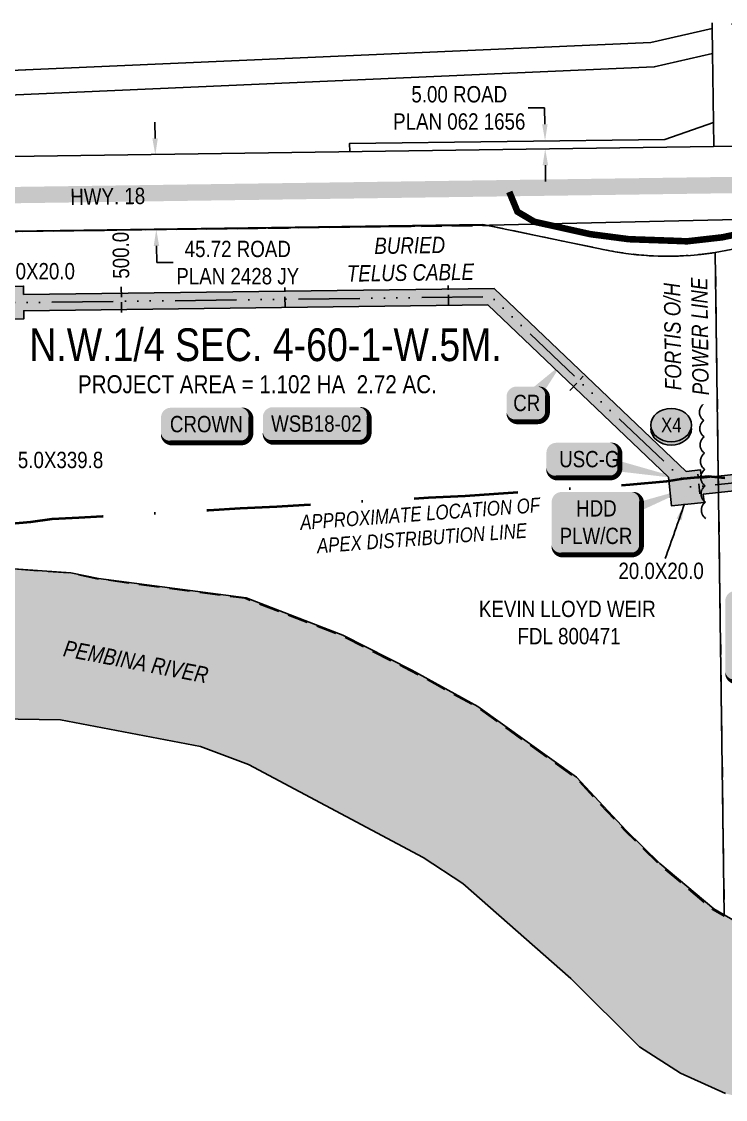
# Model space of a CAD drawing. Extents: x 57693 to 70573, y 5994359 to 6008381.
# Drawn here: x 59002 to 59433, y 5999503 to 6000163 of the extents above; entities that cross this region are included whole.
import ezdxf
from ezdxf.enums import TextEntityAlignment as Align

# ---------------------------------------------------------------- set-up
doc = ezdxf.new("R2010")
doc.units = 0
doc.header["$LTSCALE"] = 5
doc.header["$PDSIZE"] = -3
for name, pattern in [('0', [1, 1, 0]), ('COOP2', [10, 5, -1, 0, -1, 0, -1, 0, -1, 0, -1]), ('DASHDOT', [25.4, 12.7, -6.35, 0, -6.35]), ('foc-ACCESSROAD', [3.75, 2.5, -1.25]), ('foc-TIELINE', [1.875, 1.25, -0.625])]:
    doc.linetypes.add(name, pattern=pattern)
doc.layers.get('Defpoints').update_dxf_attribs({"color": 9})
for name, color, linetype in [('AS-OWNER', 7, 'Continuous'), ('AS-POWER-T', 104, 'Continuous'), ('AS-ROADS', 254, 'Continuous'), ('AS-TELEPHONE', 224, 'foc-TEL'), ('AS-TELEPHONE-T', 224, 'Continuous'), ('C-RW', 13, 'Continuous'), ('C-SYMBOL', 7, 'Continuous'), ('F-WS', 190, 'foc-ACCESSROAD'), ('L-AREAREQUIRED', 7, 'Continuous'), ('L-ROAD-T', 7, 'Continuous'), ('L-TITLEDB', 4, 'Continuous'), ('L-TITLEDB-T', 4, 'Continuous'), ('P-APEX RECON PAY ITEMS', 240, 'Continuous'), ('P-APEX RECON-10m BUFFER', 51, 'COOP2'), ('P-APEX RECON-LINE LIST', 240, 'Continuous'), ('P-APEX RECON-URBAN', 30, 'COOP2'), ('P-APEX RECON-WORK AREA', 104, 'Continuous'), ('P-BUFFER-PURPLE', 187, 'foc-TIELINE'), ('P-BUFFER-PURPLE-T', 187, 'Continuous'), ('P-CROSSINGS', 250, 'Continuous'), ('T-BUSH', 110, '0'), ('T-WATER', 160, 'Continuous'), ('T-WATER-H', 133, 'Continuous'), ('T-WATER-T', 170, 'Continuous')]:
    doc.layers.add(name, color=color, linetype=linetype)
for name, color, linetype, lineweight in [('AS-RECON EXISTING', 151, 'DASHDOT', 40), ('F-WS-T', 190, 'Continuous', 9), ('P-APEX RECON-TWS-T', 104, 'Continuous', 9)]:
    doc.layers.add(name, color=color, linetype=linetype, lineweight=lineweight)
doc.layers.add('P-APEX RECON-TO BE DRILLED-H', color=7, linetype='Continuous', true_color=0xffafe1)
doc.styles.add('1.8', font='ARIALN.TTF', dxfattribs={"height": 2})
doc.styles.add('100L', font='ARIALN.TTF', dxfattribs={"height": 11})
doc.styles.add('175L', font='ARIALN.TTF', dxfattribs={"height": 10})
doc.styles.add('80', font='ARIALN.TTF', dxfattribs={"height": 10})
doc.styles.add('80CG', font='ARIALN.TTF', dxfattribs={"height": 10})
doc.styles.add('Crossing', font='ARIALN.TTF', dxfattribs={"height": 10})
doc.styles.add('foc-LtypeFont', font='ARIALN.TTF', dxfattribs={"height": 7.349999999999999})
doc.linetypes.add('foc-POWER-NOLINE', pattern='A,0,-4,["P",foc-LtypeFont,S=0.2,R=0,X=-0.625,Y=-0.75],-8.24', length=12.24)
doc.linetypes.add('foc-TEL', pattern='A,2,-1,["T",foc-LtypeFont,S=0.2,R=0,X=-0.425,Y=-0.75],-1.239999999999999,8', length=12.24)
doc.linetypes.add('foc-TEL-NOLINE', pattern='A,0,-2,["T",foc-LtypeFont,S=0.2,R=0,X=-0.425,Y=-0.75],-10.24', length=12.24)
doc.dimstyles.new('Compass 5 000', dxfattribs={"dimscale": 5, "dimtxt": 9, "dimasz": 2, "dimexe": 0.2, "dimexo": 0.0625, "dimgap": 0.5, "dimtad": 0, "dimtih": 1, "dimtoh": 1, "dimzin": 0, "dimdsep": 46, "dimtxsty": '80CG', "dimcen": 0.1, "dimse1": 1, "dimse2": 1, "dimclrd": 256, "dimclrt": 256, "dimaunit": 1, "dimadec": 4, "dimazin": 0, "dimtfac": 0.06, "dimtofl": 0, "dimtmove": 0, "dimatfit": 1, "dimfxl": 0.2, "dimtolj": 1, "dimtzin": 0, "dimlwd": -1, "dimarcsym": 0})

# ---------------------------------------------------------------- blocks, each defined once
blk = doc.blocks.new('*D398')
at = {"layer": 'Defpoints', "color": 0, "transparency": 16777216}
for p in [(58964.33312972126, 6000079.57811175), (58964.90724771285, 6000033.865083477), (59084.80870192924, 6000035.370947006)]:
    blk.add_point(p, dxfattribs=at)
at = {"layer": 'L-TITLEDB-T', "transparency": 16777216}
for p, q in [((59084.10900207619, 6000091.083186707), (59083.98342021475, 6000101.082398136)), ((59084.93428379069, 6000025.371735577), (59085.06318759345, 6000015.108021035)), ((59085.06318759345, 6000015.108021035), (59095.06318759346, 6000015.108021035))]:
    blk.add_line(p, q, dxfattribs=at)
for points in [[(59085.77553731432, 6000091.104117018), (59082.4424668381, 6000091.062256398), (59084.23458393765, 6000081.083975279)], [(59086.60081902881, 6000025.392665888), (59083.26774855259, 6000025.350805268), (59084.80870192924, 6000035.370947006)]]:
    blk.add_solid(points, dxfattribs=at)
at = {"layer": 'L-TITLEDB-T', "transparency": 16777216, "insert": (59134.6505000078, 6000015.108021036), "char_height": 10, "attachment_point": 5, "style": '80CG'}
blk.add_mtext('\\A1;45.72 ROAD\\PPLAN 2428 JY', dxfattribs=at)
blk = doc.blocks.new('*D399')
at = {"layer": 'Defpoints', "color": 0, "transparency": 16777216}
for p in [(59311.76478336021, 6000089.576684407), (59322.6216976853, 6000089.712341068), (59311.82723281952, 6000084.578710682)]:
    blk.add_point(p, dxfattribs=at)
at = {"layer": 'L-TITLEDB-T', "transparency": 16777216}
for p, q in [((59322.37181808054, 6000109.710780012), (59312.37181808054, 6000109.710780011)), ((59322.49675788292, 6000099.71156054), (59322.37181808054, 6000109.710780012)), ((59322.80908694699, 6000074.715147872), (59322.93402674935, 6000064.715928399))]:
    blk.add_line(p, q, dxfattribs=at)
for points in [[(59324.16329446154, 6000099.73238384), (59320.83022130428, 6000099.690737239), (59322.6216976853, 6000089.712341068)], [(59324.47562352561, 6000074.735971171), (59321.14255036834, 6000074.694324571), (59322.68414714461, 6000084.714367343)]]:
    blk.add_solid(points, dxfattribs=at)
at = {"layer": 'L-TITLEDB-T', "transparency": 16777216, "insert": (59270.1412587353, 6000109.710780012), "char_height": 10, "attachment_point": 5, "style": '80CG'}
blk.add_mtext('\\A1;5.00 ROAD\\PPLAN 062 1656', dxfattribs=at)
blk = doc.blocks.new('*U428')
at = {"true_color": 0xffffa8}
h = blk.add_hatch(color=51, dxfattribs=at)
edge = h.paths.add_edge_path()
edge.add_line((-26.49999999999998, -11.5), (26.49999999999998, -11.5))
edge.add_arc((26.49999999999999, -5.499999999999993), 6.000000000000007, 269.9999999999999, 359.9999999999999)
edge.add_line((32.49999999999999, -5.5), (32.49999999999999, 4))
edge.add_arc((26.49999999999999, 3.999999999999993), 6.000000000000007, 6.361109362927026e-14, 90.00000000000007)
edge.add_line((26.49999999999998, 10), (-26.49999999999998, 10))
edge.add_arc((-26.49999999999999, 3.999999999999993), 6.000000000000007, 89.99999999999993, 179.9999999999999)
edge.add_line((-32.49999999999999, 4), (-32.49999999999999, -5.5))
edge.add_arc((-26.49999999999999, -5.499999999999993), 6.000000000000007, 180, 270.0000000000001)
at = {"color": 240, "flags": 128}
blk.add_lwpolyline([(-26.49999999999998, -11.5, 3, 3, 0), (26.49999999999998, -11.5, 3, 3, 0.4142135623730951), (32.49999999999999, -5.5, 3, 3, 0), (32.49999999999999, 4, 3, 0, 0.4142135623730951), (26.49999999999998, 10, 0, 0, 0), (-26.49999999999998, 10, 0, 0, 0.4142135623730951), (-32.49999999999999, 4, 0, 0, 0), (-32.49999999999999, -5.5, 0, 3, 0.4142135623730951)], format="xyseb", close=True, dxfattribs=at)
for points in [[(-24.66848574560956, -8.425237775653855, 0, 10, 0), (0, 0, 5, 5, 0)], [(21.04760107717425, -6.930773778043736, 0, 10, 0), (0, 0, 5, 5, 0)]]:
    blk.add_lwpolyline(points, format="xyseb", dxfattribs=at)
at = {"color": 4, "style": '80'}
blk.add_attdef('OTHER_001', (-14.69645293315144, -5.003410641200546), '', height=10, dxfattribs=at)
blk = doc.blocks.new('*U429')
h = blk.add_hatch(color=59)
edge = h.paths.add_edge_path()
edge.add_line((-21.49999999999997, -11.5), (21.49999999999997, -11.5))
edge.add_arc((21.49999999999998, -5.499999999999993), 6.000000000000007, 269.9999999999999, 359.9999999999999)
edge.add_line((27.49999999999999, -5.5), (27.49999999999999, 4))
edge.add_arc((21.49999999999998, 3.999999999999993), 6.000000000000007, 6.361109362927026e-14, 90.00000000000007)
edge.add_line((21.49999999999997, 10), (-21.49999999999997, 10))
edge.add_arc((-21.49999999999998, 3.999999999999993), 6.000000000000007, 89.99999999999993, 179.9999999999999)
edge.add_line((-27.49999999999999, 4), (-27.49999999999999, -5.5))
edge.add_arc((-21.49999999999998, -5.499999999999993), 6.000000000000007, 180, 270.0000000000001)
at = {"color": 1, "flags": 128}
blk.add_lwpolyline([(-21.49999999999997, -11.5, 3, 3, 0), (21.49999999999997, -11.5, 3, 3, 0.4142135623730951), (27.49999999999999, -5.5, 3, 3, 0), (27.49999999999999, 4, 3, 0, 0.4142135623730951), (21.49999999999997, 10, 0, 0, 0), (-21.49999999999997, 10, 0, 0, 0.4142135623730951), (-27.49999999999999, 4, 0, 0, 0), (-27.49999999999999, -5.5, 0, 3, 0.4142135623730951)], format="xyseb", close=True, dxfattribs=at)
blk.add_lwpolyline([(-21.4362961839205, -9.073360495768284, 0, 7.499999999999999, 0), (-1.034312654055018e-17, -2.650024154778701e-16, 0, 0, 0)], format="xyseb", dxfattribs=at)
at = {"color": 1, "style": '80'}
blk.add_attdef('ENTER_TEXT_001', (-35.98567530695772, -4.996589358799454), '', height=10, dxfattribs=at)
blk = doc.blocks.new('*D510')
at = {"layer": 'Defpoints', "color": 0, "transparency": 16777216}
for p in [(58972.95245780924, 5999895.298415927), (58978.45199737116, 5999897.773212908), (58977.87536129751, 5999894.44538892)]:
    blk.add_point(p, dxfattribs=at)
at = {"layer": 'P-APEX RECON-TWS-T', "transparency": 16777216}
for p, q in [((58963.67592064594, 5999900.333570335), (58953.82274740911, 5999902.040900756)), ((58988.30517060799, 5999896.065882487), (58998.15834384493, 5999894.358552068))]:
    blk.add_line(p, q, dxfattribs=at)
for points in [[(58963.96047571604, 5999901.975765876), (58963.39136557584, 5999898.691374796), (58973.52909388288, 5999898.626239915)], [(58988.58972567809, 5999897.708078028), (58988.02061553788, 5999894.423686948), (58978.45199737116, 5999897.773212908)]]:
    blk.add_solid(points, dxfattribs=at)
at = {"layer": 'P-APEX RECON-TWS-T', "transparency": 16777216, "insert": (59026.2893124671, 5999894.358552068), "char_height": 10, "attachment_point": 5, "style": '80CG'}
blk.add_mtext('\\A1;5.0X339.8', dxfattribs=at)
blk = doc.blocks.new('*U517')
at = {"true_color": 0xffffa8}
h = blk.add_hatch(color=51, dxfattribs=at)
edge = h.paths.add_edge_path()
edge.add_line((-6.499999999999975, -11.5), (6.499999999999975, -11.5))
edge.add_arc((6.499999999999982, -5.499999999999993), 6.000000000000007, 269.9999999999999, 359.9999999999999)
edge.add_line((12.49999999999999, -5.5), (12.49999999999999, 4))
edge.add_arc((6.499999999999982, 3.999999999999993), 6.000000000000007, 6.361109362927026e-14, 90.00000000000007)
edge.add_line((6.499999999999975, 10), (-6.499999999999975, 10))
edge.add_arc((-6.499999999999982, 3.999999999999993), 6.000000000000007, 89.99999999999993, 179.9999999999999)
edge.add_line((-12.49999999999999, 4), (-12.49999999999999, -5.5))
edge.add_arc((-6.499999999999982, -5.499999999999993), 6.000000000000007, 180, 270.0000000000001)
at = {"color": 240, "flags": 128}
for points in [[(21.02665353249154, 23.61456717628237, 0, 10, 0), (0, 0, 5.000000000000001, 5.000000000000001, 0)], [(-8.999999999996561, -5.499999999873612, 0, 10, 0), (0, 0, 5, 5, 0)]]:
    blk.add_lwpolyline(points, format="xyseb", dxfattribs=at)
blk.add_lwpolyline([(-6.499999999999975, -11.5, 3, 3, 0), (6.499999999999975, -11.5, 3, 3, 0.4142135623730951), (12.49999999999999, -5.5, 3, 3, 0), (12.49999999999999, 4, 3, 0, 0.4142135623730951), (6.499999999999975, 10, 0, 0, 0), (-6.499999999999975, 10, 0, 0, 0.4142135623730951), (-12.49999999999999, 4, 0, 0, 0), (-12.49999999999999, -5.5, 0, 3, 0.4142135623730951)], format="xyseb", close=True, dxfattribs=at)
at = {"color": 4, "style": '80'}
blk.add_attdef('OTHER_001', (-14.69645293315144, -5.003410641200546), '', height=10, dxfattribs=at)
blk = doc.blocks.new('*U522')
at = {"true_color": 0xffffa8}
h = blk.add_hatch(color=51, dxfattribs=at)
edge = h.paths.add_edge_path()
edge.add_line((-16.49999999999999, -11.5), (16.49999999999997, -11.5))
edge.add_arc((16.49999999999998, -5.499999999999993), 6.000000000000007, 269.9999999999999, 359.9999999999999)
edge.add_line((22.49999999999999, -5.5), (22.49999999999999, 4))
edge.add_arc((16.49999999999999, 4), 6, 0, 90)
edge.add_line((16.49999999999999, 10), (-16.49999999999997, 10))
edge.add_arc((-16.49999999999998, 3.999999999999993), 6.000000000000007, 89.99999999999993, 179.9999999999999)
edge.add_line((-22.49999999999999, 4), (-22.49999999999999, -5.5))
edge.add_arc((-16.49999999999999, -5.5), 6, 180, 270)
at = {"color": 240, "flags": 128}
blk.add_lwpolyline([(-16.49999999999999, -11.5, 3, 3, 0), (16.49999999999997, -11.5, 3, 3, 0.4142135623730951), (22.49999999999999, -5.5, 3, 3, 0), (22.49999999999999, 4, 3, 0, 0.4142135623730951), (16.49999999999999, 10, 0, 0, 0), (-16.49999999999997, 10, 0, 0, 0.4142135623730951), (-22.49999999999999, 4, 0, 0, 0), (-22.49999999999999, -5.5, 0, 3, 0.4142135623730951)], format="xyseb", close=True, dxfattribs=at)
for points in [[(60.53583199466428, -12.07445264222503, 0, 9.999999999999998, 0), (0, 0, 4.999999999999999, 4.999999999999999, 0)], [(12.97316884552068, -8.03331382636433, 0, 9.999999999999998, 0), (0, 0, 4.999999999999999, 4.999999999999999, 0)]]:
    blk.add_lwpolyline(points, format="xyseb", dxfattribs=at)
at = {"color": 4, "style": '80'}
blk.add_attdef('OTHER_001', (-14.69645293315144, -5.003410641200546), '', height=10, dxfattribs=at)
blk = doc.blocks.new('*U523')
at = {"true_color": 0xffffa8}
h = blk.add_hatch(color=51, dxfattribs=at)
edge = h.paths.add_edge_path()
edge.add_line((-21.49999999999998, -20), (21.49999999999997, -20))
edge.add_arc((21.49999999999998, -13.99999999999999), 6.000000000000007, 269.9999999999999, 359.9999999999999)
edge.add_line((27.49999999999999, -14), (27.49999999999999, 12.5))
edge.add_arc((21.49999999999999, 12.49999999999999), 6.000000000000007, 6.785183320455494e-14, 90.00000000000007)
edge.add_line((21.49999999999998, 18.5), (-21.49999999999997, 18.5))
edge.add_arc((-21.49999999999998, 12.49999999999999), 6.000000000000007, 89.99999999999993, 179.9999999999999)
edge.add_line((-27.49999999999999, 12.5), (-27.49999999999999, -14))
edge.add_arc((-21.49999999999999, -13.99999999999999), 6.000000000000007, 180, 270.0000000000001)
at = {"color": 240, "flags": 128}
blk.add_lwpolyline([(-21.49999999999998, -20, 3, 3, 0), (21.49999999999997, -20, 3, 3, 0.4142135623730951), (27.49999999999999, -14, 3, 3, 0), (27.49999999999999, 12.5, 3, 0, 0.4142135623730951), (21.49999999999998, 18.5, 0, 0, 0), (-21.49999999999997, 18.5, 0, 0, 0.4142135623730951), (-27.49999999999999, 12.5, 0, 0, 0), (-27.49999999999999, -14, 0, 3, 0.4142135623730951)], format="xyseb", close=True, dxfattribs=at)
for points in [[(57.8026398259788, 21.33415911359314, 0, 10, 0), (0, 0, 5.000000000000001, 5.000000000000001, 0)], [(17.00101105387816, -5.982851110105265, 0, 9.999999999999996, 0), (0, 0, 4.999999999999998, 4.999999999999998, 0)]]:
    blk.add_lwpolyline(points, format="xyseb", dxfattribs=at)
at = {"color": 4, "style": '80'}
blk.add_attdef('OTHER_001', (-14.69645293315144, -5.003410641200546), '', height=10, dxfattribs=at)
blk = doc.blocks.new('xing2')
h = blk.add_hatch(color=50)
h.dxf.hatch_style = 1
edge = h.paths.add_edge_path()
edge.add_ellipse((0, 0), major_axis=(-12.5, 0), ratio=0.8162973455633619, start_angle=0, end_angle=360)
h = blk.add_hatch(color=250)
h.dxf.hatch_style = 1
edge = h.paths.add_edge_path()
edge.add_ellipse((0, -2.047489049626165), major_axis=(-12.5, 0), ratio=0.8162973455633619, start_angle=0, end_angle=180)
edge.add_line((12.5, -2.047489049626165), (12.5, 0))
edge.add_ellipse((0, 0), major_axis=(-12.5, 0), ratio=0.8162973455633619, start_angle=0, end_angle=180, ccw=False)
edge.add_line((-12.5, 0), (-12.5, -2.047489049626165))
at = {"color": 250}
blk.add_ellipse((0, 0), major_axis=(-12.5, 0), ratio=0.8162973455633619, dxfattribs=at)
blk.add_ellipse((0, -2.047489049626165), major_axis=(-12.5, 0), ratio=0.8162973455633619, start_param=0, end_param=3.141592653589793, dxfattribs=at)
at = {"color": 250, "style": 'Crossing'}
blk.add_attdef('CROSSING', text='', height=9, dxfattribs=at).set_placement((0.08916442567715421, 0.0199513138486509), align=Align.MIDDLE_CENTER)
at = {"color": 250, "style": 'Crossing', "flags": 1}
for tag, p in [('OWNER', (0.08916442567715421, -12.49201765665748)), ('DESCRIPTION', (0.08916442567715421, -25.770021277247)), ('LOCATION', (0.08916442567715421, -39.30337514164421)), ('DWG_REF', (0.08916442567715421, -52.83672900604233))]:
    blk.add_attdef(tag, text='', height=9, dxfattribs=at).set_placement(p, align=Align.MIDDLE_CENTER)
blk = doc.blocks.new('*U2089')
h = blk.add_hatch(color=255)
edge = h.paths.add_edge_path()
edge.add_line((-51.49999999999999, -28.5), (51.49999999999999, -28.5))
edge.add_arc((51.49999999999999, -22.5), 6, 270, 360)
edge.add_line((57.49999999999999, -22.5), (57.49999999999999, 21))
edge.add_arc((51.49999999999999, 21), 6, 0, 90)
edge.add_line((51.49999999999999, 27), (-51.49999999999999, 27))
edge.add_arc((-51.49999999999999, 21), 6, 90, 180)
edge.add_line((-57.49999999999999, 21), (-57.49999999999999, -22.5))
edge.add_arc((-51.49999999999999, -22.5), 6, 180, 270)
at = {"color": 104, "flags": 128}
blk.add_lwpolyline([(-32.10852788999323, 95.37827814338834, 0, 7.5, 0), (-3.398394867633904e-15, 0, 0, 0, 0)], format="xyseb", dxfattribs=at)
blk.add_lwpolyline([(-51.49999999999999, -28.5, 3, 3, 0), (51.49999999999999, -28.5, 3, 3, 0.414213562373095), (57.49999999999999, -22.5, 3, 3, 0), (57.49999999999999, 21, 3, 0, 0.414213562373095), (51.49999999999999, 27, 0, 0, 0), (-51.49999999999999, 27, 0, 0, 0.414213562373095), (-57.49999999999999, 21, 0, 0, 0), (-57.49999999999999, -22.5, 0, 3, 0.414213562373095)], format="xyseb", close=True, dxfattribs=at)
at = {"color": 104, "style": '80'}
blk.add_attdef('ENTER_TEXT_001', (-26.84515688949523, -4.918144611186903), '', height=10, dxfattribs=at)

msp = doc.modelspace()

# ---------------------------------------------------------------- hatches: boundary and pattern name
at = {"layer": 'P-APEX RECON-10m BUFFER'}
h = msp.add_hatch(color=256, dxfattribs=at)
h.dxf.hatch_style = 1
h.paths.add_polyline_path([(58624.16434591941, 5999990.999590022), (58633.25865885436, 5999991.112355677), (58633.1962009041, 5999996.149457046), (58653.17971267417, 5999996.397244209), (58653.24217062442, 5999991.360142892), (58833.70061106079, 5999993.597752064), (58833.63797677342, 5999998.649074629), (58853.62148854369, 5999998.896861793), (58853.68412283084, 5999993.845539252), (58983.7218519559, 5999995.457952714), (58983.67403885542, 6000000.531817299), (59003.62895470684, 6000000.752970495), (59003.67653824409, 5999995.705382478), (59291.54218204362, 5999999.274796082), (59408.95238950412, 5999887.378389527), (59417.78314825099, 5999888.327129046), (59418.31653633225, 5999883.362413734), (59428.56286006523, 5999884.463235562), (59428.69893198639, 5999874.427826951), (59419.38394838413, 5999873.427064381), (59419.9179723544, 5999868.456430311), (59400.04727364496, 5999866.321606208), (59398.16334113819, 5999883.857034641), (59287.5953324976, 5999989.232564709), (59003.77073384983, 5999985.713258351), (59003.81725617687, 5999980.778241899), (58990.24522658061, 5999980.612948469), (58978.94829093988, 5999900.637372373), (58970.8007658869, 5999853.617196822), (58931.62303996048, 5999848.598948388), (58909.48709914956, 5999864.900421458), (58874.93067882596, 5999867.27111469), (58863.0740646034, 5999879.186589978), (58845.50660846566, 5999978.809656471), (58833.88576396299, 5999978.665562834), (58833.82450465547, 5999983.605996178), (58653.36606421926, 5999981.368387007), (58653.42749986354, 5999976.413732439), (58633.44398809347, 5999976.165945276), (58633.38255244905, 5999981.120599792), (58624.28732195334, 5999981.007822738)])
h.paths.add_polyline_path([(58983.81601183127, 5999985.465828143), (58983.86247503274, 5999980.535213101), (58985.19067021582, 5999980.551389156), (58974.01205903238, 5999901.413479746), (58966.50757658239, 5999858.104366863), (58932.97384389478, 5999853.809053709), (58911.27929278252, 5999869.785476141), (58877.14706406848, 5999872.127068268), (58867.7220289032, 5999881.598893196), (58850.56888764443, 5999978.87242659), (58853.86927573306, 5999978.913350022), (58853.80801642554, 5999983.853783367)], flags=16)
at = {"layer": 'P-APEX RECON-TO BE DRILLED-H'}
h = msp.add_hatch(color=256, dxfattribs=at)
h.dxf.hatch_style = 1
h.paths.add_polyline_path([(59473.21735357312, 5999879.210698521), (59412.4519103185, 5999872.682315437), (59411.38449826696, 5999882.617664813), (59472.08075170589, 5999889.138614393)])
at = {"layer": 'T-WATER-H'}
h = msp.add_hatch(color=256, dxfattribs=at)
h.dxf.hatch_style = 1
h.paths.add_polyline_path([(59528.14877930316, 6000162.571345073), (59544.21389989172, 6000114.139441306), (59550.06618040305, 6000089.064661697), (59550.63702078342, 6000087.302193725), (59551.82853388823, 6000084.089721189), (59561.53838284466, 6000064.10162391), (59563.78172595287, 6000057.544689311), (59563.96008834914, 6000057.065827624), (59563.74298412006, 6000044.034185796), (59567.91320632361, 6000032.805529275), (59572.69751966715, 6000018.164839317), (59576.64987449741, 6000004.290413157), (59579.97449276781, 5999992.040122171), (59584.01330213574, 5999977.653452181), (59588.04243354781, 5999963.736868917), (59589.33705892909, 5999958.800165332), (59624.42818657605, 5999868.477145551), (59640.98839090746, 5999822.759281225), (59657.0777635273, 5999756.884822634), (59671.28618789829, 5999708.952480137), (59683.23945276003, 5999660.488241975), (59685.05031197156, 5999621.679468875), (59679.08434867447, 5999586.826422639), (59673.69475445131, 5999571.409271748), (59654.20834849938, 5999528.12461329), (59644.92450295214, 5999516.385308105), (59599.42778302919, 5999480.523508112), (59581.99756561574, 5999477.410525125), (59543.8993052139, 5999478.240460555), (59508.34451613626, 5999482.970784683), (59464.42018377793, 5999499.495495581), (59433.67418691437, 5999506.757585541), (59433.06448743897, 5999506.900800275), (59405.37665090273, 5999519.436152929), (59380.28325050375, 5999535.447623297), (59338.3394837884, 5999577.260150705), (59272.36228995597, 5999635.416012838), (59248.05100873593, 5999651.266406581), (59141.33290967484, 5999708.14696472), (59111.80431273278, 5999719.07713216), (59026.26340936893, 5999735.386945018), (58987.15072793816, 5999736.013727289), (58908.67255028871, 5999730.246244758), (58837.78099485996, 5999718.183337017), (58820.78697610907, 5999714.061400281), (58704.29342279495, 5999705.349015311), (58648.09926592708, 5999698.131805658), (58631.40282888886, 5999694.3173125), (58627.83029721738, 5999693.013036147), (58607.81814516254, 5999685.702859734), (58570.46439849921, 5999672.057463239), (58538.68061785392, 5999662.124800587), (58505.23269450903, 5999653.89360466), (58447.77543608389, 5999626.500153258), (58422.21166286061, 5999609.700996052), (58393.77491215128, 5999577.54230536), (58377.1503100027, 5999552.861028345), (58370.46061381893, 5999539.328894714), (58354.7180991281, 5999455.005236074), (58328.02356235419, 5999359.866099044), (58303.65570002072, 5999282.891849919), (58295.43635400369, 5999243.121422439), (58292.90678259816, 5999230.886920237), (58287.91698833414, 5999196.228982824), (58286.57248964024, 5999142.472596412), (58217.72312712783, 5999141.513947223), (58216.92778886569, 5999145.102136952), (58213.03086658971, 5999182.964551789), (58212.71160914409, 5999241.869300501), (58213.81125410851, 5999256.87521605), (58218.26665288606, 5999317.704949359), (58223.79046747473, 5999352.617665165), (58225.6946979313, 5999390.918575416), (58229.31235397823, 5999407.795420241), (58238.71389710844, 5999438.480957076), (58258.7087837764, 5999480.093079848), (58275.89418008813, 5999524.154816764), (58298.31314571144, 5999564.567733648), (58336.68545521134, 5999630.41964019), (58347.49829875529, 5999644.861609821), (58363.88076895774, 5999666.745851461), (58395.05795605617, 5999697.051637863), (58420.52307995139, 5999713.190845828), (58435.67942206449, 5999718.886225817), (58448.92310543556, 5999726.578997812), (58460.51300619483, 5999736.091898222), (58474.32455953459, 5999742.834957865), (58521.71852931113, 5999757.157651437), (58555.22250017985, 5999765.391247202), (58606.76800368756, 5999771.001778206), (58610.90615569637, 5999771.453368417), (58626.84870541554, 5999772.896155698), (58668.46886569978, 5999776.661593363), (58707.21870714753, 5999776.386947331), (58725.5717431753, 5999778.622131642), (58742.2044190843, 5999782.797281979), (58837.40982896629, 5999814.150719537), (58867.54315215309, 5999825.421580116), (58900.62331535308, 5999833.763120324), (58960.04784722708, 5999833.980565696), (58994.66623383563, 5999828.09118622), (59032.57610585174, 5999825.336314253), (59049.38874752725, 5999821.959364382), (59139.80150723243, 5999810.019770463), (59198.99462212856, 5999787.20595083), (59241.12266056684, 5999765.84400316), (59281.58913834574, 5999743.662458687), (59341.87817172797, 5999700.423762907), (59372.28922762721, 5999667.743284559), (59392.83803263147, 5999647.552215016), (59425.76424073961, 5999619.854506196), (59432.2005658867, 5999616.179639265), (59464.67770960895, 5999597.616010561), (59493.09961528513, 5999584.881936851), (59524.14525759553, 5999575.423229156), (59543.65075905481, 5999574.868882816), (59562.43508087608, 5999576.87494321), (59576.79103823944, 5999583.394649375), (59587.28447498943, 5999593.47735135), (59595.14318422748, 5999606.144658299), (59599.14049715848, 5999621.885125329), (59599.14559561345, 5999641.621090141), (59597.04529368133, 5999660.924871981), (59572.20992156689, 5999741.820100947), (59559.62983781417, 5999771.50262371), (59539.61009357204, 5999856.475818162), (59520.11775872365, 5999921.91488736), (59497.52176252466, 5999981.462245931), (59481.5752853754, 6000033.638174691), (59478.20950761042, 6000044.682117851), (59474.0602396178, 6000063.004351431), (59462.64895791855, 6000113.450495286), (59449.74775614803, 6000141.746696578), (59436.83117877367, 6000161.323427817)])

# ---------------------------------------------------------------- linework, layer by layer
at = {"layer": 'AS-RECON EXISTING', "flags": 128}
msp.add_lwpolyline([(58148.94023080474, 5999856.044077108), (58155.48724770805, 5999857.9596458), (58250.09884280406, 5999885.151485455), (58348.4524014104, 5999913.732862708), (58454.51200402919, 5999944.229654034), (58466.03759293955, 5999947.48605092), (58475.81400802165, 5999950.132446576), (58540.42867747003, 5999969.136280669), (58555.20482647896, 5999973.173680956), (58557.38878743798, 5999973.511450012), (58560.82528959889, 5999974.078583771), (58565.66283144088, 5999975.504479426), (58570.10705282247, 5999976.866243204), (58572.16125735408, 5999978.496581436), (58572.6673865566, 5999978.865287613), (58573.50042045077, 5999979.472162924), (58594.25141356006, 5999980.047000708), (58614.3415212821, 5999980.158267685), (58626.69663819912, 5999978.225585083), (58636.54399612017, 5999975.299048774), (58642.79652644627, 5999972.536769522), (58652.65481597959, 5999968.079388231), (58672.83219080355, 5999958.10955257), (58696.29508657883, 5999946.783949479), (58719.42537666847, 5999935.530247807), (58736.16905409135, 5999927.382067387), (58757.47372248545, 5999916.843040973), (58775.63662761497, 5999908.343100387), (58796.27857979141, 5999898.363609531), (58819.58922270002, 5999887.328847796), (58838.36141669557, 5999878.078535641), (58854.23059570105, 5999870.167843223), (58862.53280160559, 5999866.091897509), (58870.14725243804, 5999864.054318674), (58880.36312278279, 5999866.263277168), (58884.11451201956, 5999867.700710915), (58889.71042209021, 5999868.711545034), (58896.97764611883, 5999869.525408351), (58907.18359887228, 5999866.825719251), (58913.71964731778, 5999862.521618651), (58922.44570401747, 5999856.061532343), (58927.10045495175, 5999853.104171509), (58931.88067468956, 5999851.134664214), (58936.14828904418, 5999850.883067089), (58942.35802990835, 5999851.588780168), (58948.43514734144, 5999851.518386592), (58955.60386132864, 5999852.100128517), (58965.09806033171, 5999852.68897267), (58982.39336668895, 5999854.499679172), (59008.06780626826, 5999856.59548627), (59021.07291254657, 5999858.377072259), (59037.51937693401, 5999859.166890565), (59051.99198784027, 5999860.096053986), (59071.72118103308, 5999861.146289101), (59084.94933204749, 5999861.973563959), (59103.69785838852, 5999863.215068645), (59116.82081847839, 5999863.716881617), (59136.08162464332, 5999864.908164088), (59158.47485445948, 5999866.022998277), (59175.20289356315, 5999866.946379148), (59196.94395046274, 5999868.560985052), (59217.97041156403, 5999869.627736241), (59251.3322416708, 5999871.390885417), (59273.75069042699, 5999872.533981236), (59291.2171671442, 5999873.719991738), (59311.45736018298, 5999875.142625412), (59330.02195645372, 5999876.463589494), (59350.26938869644, 5999877.79610456), (59374.52845668281, 5999879.403937135), (59397.18878195067, 5999881.51680893), (59407.28056068958, 5999883.006669919), (59418.0467614054, 5999884.031395078), (59422.3876742742, 5999884.453763324), (59438.17783586161, 5999882.896455149), (59442.33540781584, 5999882.844914377), (59445.21691192206, 5999883.221058563), (59458.27888858716, 5999886.615451004), (59466.70603238622, 5999888.284927107), (59467.74548510788, 5999882.352259272)], dxfattribs=at)
at = {"layer": 'AS-ROADS', "const_width": 9.992523969999958, "flags": 128}
msp.add_lwpolyline([(57697.88773519541, 6000038.207852048), (59594.94321866173, 6000064.799870816), (59655.15085774374, 6000064.799870816, -0.2742452301988756), (60188.05912488764, 5999747.50108075), (60359.46519552552, 5999378.453029458)], format="xyb", dxfattribs=at)
at = {"layer": 'AS-ROADS', "const_width": 3.997009587999979, "flags": 128}
msp.add_lwpolyline([(59300.74516906235, 6000058.361339023), (59305.75284605029, 6000046.253420279), (59316.11954493635, 6000040.1109483), (59350.36559536019, 6000032.523313977), (59373.95014936272, 6000029.45598723), (59401.61921836553, 6000028.480000673), (59409.37305291423, 6000028.157108344), (59430.89435802875, 6000030.590262482), (59471.11736170803, 6000038.985092907)], dxfattribs=at)
at = {"layer": 'AS-TELEPHONE', "flags": 128}
msp.add_lwpolyline([(59288.56413607147, 6000038.06153243), (59564.76058288126, 6000044.274095448)], dxfattribs=at)
at = {"layer": 'AS-TELEPHONE', "linetype": 'foc-TEL-NOLINE', "flags": 128}
msp.add_lwpolyline([(57697.16430771477, 6000013.642125574), (57798.12100000023, 6000015.32500003), (58604.575, 6000028.76800003), (59288.56413607112, 6000038.06153243)], dxfattribs=at)
at = {"layer": 'C-RW', "flags": 128}
for points in [[(58622.35251386282, 6000116.31632291), (59387.37550813414, 6000149.789531143), (59424.8467922499, 6000158.410504933)], [(58622.60071305533, 6000101.325236504), (59389.40116484051, 6000134.875094322), (59425.05534960704, 6000143.078715929)]]:
    msp.add_lwpolyline(points, dxfattribs=at)
at = {"layer": 'F-WS', "flags": 128}
msp.add_lwpolyline([(59397.68214115416, 6000019.051264663), (59399.30117430796, 6000019.059913221), (59400.91997357432, 6000019.082164038), (59402.53871371826, 6000019.118119372), (59404.15715223846, 6000019.168376305), (59405.7750124266, 6000019.231630826), (59407.3923374956, 6000019.309083937), (59409.00853795823, 6000019.400928017), (59410.62415231821, 6000019.506369826), (59412.23882713211, 6000019.625504802), (59413.85243598807, 6000019.759031569), (59415.46505818158, 6000019.905350587), (59417.07619325749, 6000020.066856238), (59418.68546259126, 6000020.24104279), (59420.29367364904, 6000020.429021011), (59421.90011569512, 6000020.631281922), (59423.50467907029, 6000020.847223899), (59425.10736634623, 6000021.07664693), (59426.70817492327, 6000021.319750967), (59432.21428266956, 5999616.172110002), (59432.22415950854, 5999615.437485138), (59425.11999260604, 5999619.493073932), (59392.16783998915, 5999647.212795961), (59371.60333199927, 5999667.419858169), (59341.16707938474, 5999700.12691944), (59280.83004811046, 5999743.399914877), (59249.25099531766, 5999760.70970441), (59240.3158540293, 5999765.513514555), (59198.16972299727, 5999786.979201641), (59138.92910033058, 5999809.811381866), (59048.44409475836, 5999821.760297405), (59032.56408402014, 5999825.165345765), (59031.61985061228, 5999825.273000971), (58994.66397620382, 5999827.959115113), (58993.68590300124, 5999828.050739869), (58960.03790377094, 5999833.80217583), (58959.03118514998, 5999833.884738694), (58900.62276643283, 5999833.670114039), (58899.56376334019, 5999833.535348215), (58867.53810775793, 5999825.460050481), (58866.46679983461, 5999825.125567167), (58837.3950632378, 5999814.251317158), (58836.30546441214, 5999813.868591263), (58742.19446596532, 5999782.875029432), (58741.01838712749, 5999782.53363932), (58725.56777496747, 5999778.655429344), (58724.36659446637, 5999778.431964166), (58707.22053334998, 5999776.343545618), (58706.00014054112, 5999776.273493029), (58668.46853985148, 5999776.540074057), (58667.21769260989, 5999776.48755041), (58626.84827986266, 5999772.775132444), (58623.68998002743, 6000029.44782996), (58733.4089080533, 6000030.823755846), (58739.50497541767, 6000030.900696805), (59287.76978994848, 6000037.816073778), (59359.09390870733, 6000022.997251377), (59360.68051711297, 6000022.674655445), (59362.26993478683, 6000022.366401136), (59363.86165024495, 6000022.071181405), (59365.45624393185, 6000021.789503913), (59367.0531250772, 6000021.521661155), (59368.65194411391, 6000021.26744857), (59370.25345625213, 6000021.027476086), (59371.85656184511, 6000020.800529136), (59373.46113448718, 6000020.587306339), (59375.06810545982, 6000020.388419892), (59376.67654602769, 6000020.203057556), (59378.28645231344, 6000020.031519399), (59379.89800423249, 6000019.873507626), (59381.51048462617, 6000019.730013354), (59383.12456095535, 6000019.599344618), (59384.73927485456, 6000019.482989547), (59386.35509325577, 6000019.381154218), (59387.97150983198, 6000019.292131589), (59389.589098586, 6000019.216929381), (59391.20690630229, 6000019.156635662), (59392.82531086767, 6000019.109254604), (59394.44405819112, 6000019.076283504), (59396.06298119974, 6000019.057019936), (59397.68214115416, 6000019.051264663)], close=True, dxfattribs=at)
at = {"layer": 'L-TITLEDB', "flags": 128}
for points in [[(59203.17046579962, 6000083.007497271), (59203.10819269365, 6000088.009268553), (59395.84877418356, 6000090.424884942), (59425.63387312686, 6000100.801917861), (59425.04816969147, 6000143.655406202), (59424.83961233433, 6000158.987195206), (59424.80228862304, 6000161.735833229)], [(59436.83117877367, 6000161.323427817), (59449.74775614803, 6000141.746696578), (59462.64895791855, 6000113.450495286), (59474.0602396178, 6000063.004351431), (59478.20950761042, 6000044.682117851), (59481.5752853754, 6000033.638174691), (59440.61628635904, 6000024.035234871), (59439.67601455551, 6000023.817307655), (59433.21345170706, 6000022.455086146), (59426.70728204281, 6000021.319234123), (59424.64778839886, 6000021.008530132), (59418.10923653619, 6000020.175188413), (59411.54558444036, 6000019.570546477), (59404.96482890727, 6000019.195340998), (59398.37498757125, 6000019.050029128), (59391.78408913814, 6000019.134787942), (59385.20016360177, 6000019.449514134), (59378.63123246223, 6000019.993824276), (59372.08529895165, 6000020.76705528), (59365.57033828549, 6000021.768265069), (59359.09428794251, 6000022.996233838), (59284.57160999467, 6000038.479573231)], [(58623.03961469034, 6000074.722186513), (59468.67762423392, 6000086.799416449)], [(58623.69614124993, 6000029.04108425), (59284.57160999441, 6000038.479573231)], [(59426.70720094787, 6000021.319519709), (59432.2005658867, 5999616.179639265)]]:
    msp.add_lwpolyline(points, dxfattribs=at)
at = {"layer": 'L-TITLEDB'}
msp.add_lwpolyline([(59425.83402254145, 6000086.187532867), (59425.63387312686, 6000100.801917861)], dxfattribs=at)
at = {"layer": 'P-APEX RECON-URBAN', "ltscale": 1.5, "flags": 128}
msp.add_lwpolyline([(58572.6673865566, 5999978.865287613), (58575.83533793546, 5999985.369548524), (58605.31612014464, 5999985.769233826), (59289.56875727051, 5999994.253680383), (59411.91820429257, 5999877.649990136), (59467.68125750391, 5999883.6409375), (59467.82741905086, 5999882.364255128)], dxfattribs=at)
at = {"layer": 'P-APEX RECON-WORK AREA', "flags": 128}
msp.add_lwpolyline([(58983.67403885542, 6000000.531817299), (59003.62895470684, 6000000.752970495), (59003.67653824409, 5999995.705382478), (59291.54218204362, 5999999.274796082), (59408.95238950412, 5999887.378389527), (59417.78314825099, 5999888.327129046), (59418.31653633225, 5999883.362413734), (59428.56286006523, 5999884.463235562), (59428.69893198639, 5999874.427826951), (59419.38394838413, 5999873.427064381), (59419.9179723544, 5999868.456430311), (59400.04727364496, 5999866.321606208), (59398.16334113819, 5999883.857034641), (59287.5953324976, 5999989.232564709), (59003.77073384983, 5999985.713258351), (59003.81725617687, 5999980.778241899), (58990.24522658061, 5999980.612948469)], dxfattribs=at)
msp.add_lwpolyline([(59428.56286006523, 5999884.463235562), (59472.08075170399, 5999889.138614387), (59473.21735357514, 5999879.210698521), (59428.69893198639, 5999874.427826951)], close=True, dxfattribs=at)
at = {"layer": 'P-BUFFER-PURPLE'}
for p, q in [((59063.59951258694, 5999984.628275084), (59063.40113452765, 6000000.627045224)), ((59263.55934213939, 5999989.107847089), (59263.41055859483, 6000001.106924698)), ((59163.56702873445, 5999987.867984223), (59163.41824518988, 5999999.867061832)), ((59337.68740587992, 5999936.917219442), (59345.96626107691, 5999945.604023022)), ((59417.37133820615, 5999873.711191999), (59416.08948542736, 5999885.642531123))]:
    msp.add_line(p, q, dxfattribs=at)
at = {"layer": 'T-BUSH', "flags": 128}
msp.add_lwpolyline([(59420.8992654539, 5999858.6430148, -0.52056705), (59420.71403712037, 5999868.633821862, -0.52056705), (59420.52880878696, 5999878.624628916, -0.52056705), (59420.34358045342, 5999888.615435978, -0.52056705), (59420.15835212002, 5999898.60624304, -0.52056705), (59419.95891418855, 5999908.596773362, -0.52056705), (59419.75498285586, 5999918.587216151, -0.52056705), (59419.55105152311, 5999928.577658949, -0.52056705), (59419.34712019042, 5999938.568101748, -0.52056705), (59419.1431888578, 5999948.558544554, -0.52056705), (59418.93925752511, 5999958.548987352, -0.52056705), (59418.73532619236, 5999968.539430142, -0.52056705), (59418.59633385825, 5999975.348560184, -0.52056705)], format="xyb", dxfattribs=at)
at = {"layer": 'T-WATER', "flags": 128}
for points in [[(59464.67770960895, 5999597.616010561), (59432.2005658867, 5999616.179639265), (59425.76424073961, 5999619.854506196), (59392.83803263147, 5999647.552215016), (59372.28922762721, 5999667.743284559), (59341.87817172797, 5999700.423762907), (59281.58913834574, 5999743.662458687), (59241.12266056684, 5999765.84400316), (59198.99462212856, 5999787.20595083), (59139.80150723243, 5999810.019770463), (59049.38874752725, 5999821.959364382), (59032.57610585174, 5999825.336314253), (58994.66623383563, 5999828.09118622)], [(59433.06448743897, 5999506.900800275), (59405.37665090273, 5999519.436152929), (59380.28325050375, 5999535.447623297), (59338.3394837884, 5999577.260150705), (59272.36228995597, 5999635.416012838), (59248.05100873593, 5999651.266406581), (59141.33290967484, 5999708.14696472), (59111.80431273278, 5999719.07713216), (59026.26340936893, 5999735.386945018), (58987.15072793816, 5999736.013727289), (58908.67255028871, 5999730.246244758), (58837.78099485996, 5999718.183337017), (58820.78697610907, 5999714.061400281), (58704.29342279495, 5999705.349015311), (58648.09926592708, 5999698.131805658), (58631.40282888886, 5999694.3173125), (58627.83029721738, 5999693.013036147), (58607.81814516254, 5999685.702859734), (58570.46439849921, 5999672.057463239), (58538.68061785392, 5999662.124800587), (58505.23269450903, 5999653.89360466)]]:
    msp.add_lwpolyline(points, dxfattribs=at)

# ---------------------------------------------------------------- block references
at = {"layer": 'AS-OWNER'}
ref = msp.add_blockref('*U429', (59115.21879233064, 5999916.366197449), dxfattribs=at)
ref.add_attrib('ENTER_TEXT_001', 'CROWN', (59093.15876504552, 5999911.362786808), dxfattribs={"layer": '0', "color": 1, "height": 9.999999999999943, "style": '80'})
at = {"layer": 'P-APEX RECON PAY ITEMS'}
ref = msp.add_blockref('*U517', (59311.61112111952, 5999929.302700087), dxfattribs=dict(at, xscale=0.999252397, yscale=0.999252397, zscale=0.999252397))
ref.add_attrib('OTHER_001', 'CR', (59303.15564636864, 5999924.303030011), dxfattribs={"layer": '0', "color": 4, "height": 9.99252396999996, "style": '80'})
at = {"layer": 'P-APEX RECON PAY ITEMS', "xscale": 0.999252397, "yscale": 0.999252397, "zscale": 0.999252397}
msp.add_blockref('*U522', (59345.93942477494, 5999894.945425745), dxfattribs=at).add_auto_attribs({'OTHER_001': 'USC-G'})
at = {"layer": 'P-APEX RECON PAY ITEMS'}
ref = msp.add_blockref('*U523', (59354.15877789354, 5999856.331780504), dxfattribs=dict(at, xscale=0.999252397, yscale=0.999252397, zscale=0.999252397))
ref.add_attrib('OTHER_001', 'HDD', (59341.64085819988, 5999859.836434488), dxfattribs={"layer": '0', "color": 4, "height": 9.99252396999996, "style": '80'})
ref.add_attrib('OTHER_002', 'PLW/CR', (59331.54268339663, 5999843.005007119), dxfattribs={"layer": '0', "color": 4, "height": 9.99252396999996, "style": '80'})
at = {"layer": 'P-APEX RECON-LINE LIST'}
ref = msp.add_blockref('*U428', (59182.52887045746, 5999916.686265802), dxfattribs=at)
ref.add_attrib('OTHER_001', 'WSB18-02', (59155.05956622827, 5999911.682855161), dxfattribs={"layer": '0', "color": 4, "height": 9.999999999999943, "style": '80'})
at = {"layer": 'P-CROSSINGS', "xscale": 0.999252397, "yscale": 0.999252397, "zscale": 0.999252397}
msp.add_blockref('xing2', (59399.76099386047, 5999915.786220009), dxfattribs=at).add_auto_attribs({'CROSSING': 'X4'})
at = {"layer": 'P-CROSSINGS'}
ref = msp.add_blockref('*U2089', (59490.33379287974, 5999787.310140853), dxfattribs=dict(at, xscale=0.999252397, yscale=0.999252397, zscale=0.999252397))
ref.add_attrib('ENTER_TEXT_001', "FORTIS 1-WIRE 'X5'", (59436.74155569412, 5999799.141898146), dxfattribs={"layer": '0', "color": 104, "height": 9.992523969999967, "style": '80'})
ref.add_attrib('ENTER_TEXT_002', 'O/H POWER LINE', (59442.64777808157, 5999782.310470777), dxfattribs={"layer": '0', "color": 104, "height": 9.992523969999967, "style": '80'})
ref.add_attrib('ENTER_TEXT_003', 'H.O.W. = 4.0m', (59452.24837154115, 5999765.479043407), dxfattribs={"layer": '0', "color": 104, "height": 9.992523969999967, "style": '80'})

# ---------------------------------------------------------------- texts
at = {"layer": 'AS-RECON EXISTING', "insert": (59172.92345248817, 5999860.635274126), "char_height": 8.992331999999898, "attachment_point": 1, "rotation": 4.247290746209844, "style": '80'}
msp.add_mtext_dynamic_manual_height_columns('\\pi-0.43348;{\\fArial Narrow|b0|i1|c0|p18;APPROXIMATE LOCATION OF \\P\\pi8.7521;APEX DISTRIBUTION LINE}', width=146.7459027115418, gutter_width=44.96165999999999, heights=[0], dxfattribs=at)
at = {"layer": 'AS-TELEPHONE-T', "insert": (59200.24821584977, 6000030.132360158), "char_height": 10.01701126902386, "attachment_point": 1, "rotation": 0.8527603850959257, "style": '175L'}
msp.add_mtext_dynamic_manual_height_columns('\\pi17.848;{\\fArial Narrow|b0|i1|c0|p34;BURIED\\P\\pi0.79345;TELUS CABLE}', width=78.46370644736339, gutter_width=50, heights=[0], dxfattribs=at)
at = {"layer": 'C-SYMBOL', "color": 3, "style": '175L'}
msp.add_text('N.W.1/4 SEC. 4-60-1-W.5M.', height=19.99999999999989, dxfattribs=at).set_placement((59151.66510886334, 5999948.906766579), align=Align.BOTTOM_CENTER)
at = {"layer": 'F-WS-T', "insert": (59281.66299924884, 5999808.336453864), "char_height": 9.992523969999999, "attachment_point": 1, "style": '175L'}
msp.add_mtext_dynamic_manual_height_columns('\\pi0.51299;KEVIN LLOYD WEIR\\P\\pi24.117;FDL 800471', width=108.155934515689, gutter_width=100, heights=[0], dxfattribs=at)
at = {"layer": 'L-AREAREQUIRED', "color": 5, "style": '100L'}
msp.add_text('PROJECT AREA = 1.102 HA  2.72 AC.', height=10.99999999999994, dxfattribs=at).set_placement((59146.66491046873, 5999931.953883599), align=Align.BOTTOM_CENTER)
at = {"layer": 'L-ROAD-T', "insert": (59031.65921790313, 6000060.32034575), "char_height": 9.992523969999992, "attachment_point": 1, "rotation": 0.818231034589504, "style": '80'}
msp.add_mtext_dynamic_manual_height_columns('\\pi0.50658;HWY. 18', width=45.4137789904502, gutter_width=44.93146784375872, heights=[0], dxfattribs=at)
at = {"layer": 'P-APEX RECON-TWS-T', "char_height": 9.992523969999976, "attachment_point": 1, "style": '175L'}
for insert in [(58982.88083710561, 6000014.886763371), (59367.49138044673, 5999831.609962096)]:
    msp.add_mtext_dynamic_manual_height_columns('20.0X20.0', width=78.94686638483836, gutter_width=50, heights=[0], dxfattribs=dict(at, insert=insert))
at = {"layer": 'P-BUFFER-PURPLE-T', "style": '1.8'}
msp.add_text('500.0', height=9.999999999999968, rotation=90.71040729898563, dxfattribs=at).set_placement((59063.16556058219, 6000019.625584773), align=Align.MIDDLE_CENTER)
at = {"layer": 'T-WATER-T', "insert": (59028.96449608605, 5999784.401967988), "char_height": 9.992523969999992, "attachment_point": 1, "rotation": 349.20353227108944, "style": '80'}
msp.add_mtext_dynamic_manual_height_columns('\\pi0.35961;{\\fArial Narrow|b0|i1|c0|p34;PEMBINA RIVER}', width=89.87489768076398, gutter_width=44.93146784375872, heights=[0], dxfattribs=at)

# ---------------------------------------------------------------- dimensions: what is measured, and where the dimension line sits
at = {"layer": 'L-TITLEDB-T'}
dim = msp.add_aligned_dim(p1=(59311.82723281951, 6000084.578710682), p2=(59311.7647833602, 6000089.576684407), distance=-10.857761803997434, text='5.00 ROAD\\PPLAN 062 1656', dimstyle='Compass 5 000', dxfattribs=at)
dim.commit()
dim.dimension.update_dxf_attribs({"geometry": '*D399', "text_midpoint": (59270.1412587353, 6000109.710780012)})
dim = msp.add_linear_dim(base=(59084.80870192924, 6000035.370947006), p1=(58964.33312972126, 6000079.578111749), p2=(58964.90724771284, 6000033.865083478), angle=270.7195499784465, text='45.72 ROAD\\PPLAN 2428 JY', dimstyle='Compass 5 000', dxfattribs=at)
dim.commit()
dim.dimension.update_dxf_attribs({"geometry": '*D398', "text_midpoint": (59134.6505000078, 6000015.108021036), "dimtype": 161})
at = {"layer": 'P-APEX RECON-TWS-T'}
dim = msp.add_aligned_dim(p1=(58972.95245780924, 5999895.298415926), p2=(58977.8753612974, 5999894.445388919), distance=3.3774134576536077, text='5.0X339.8', dimstyle='Compass 5 000', dxfattribs=at)
dim.commit()
dim.dimension.update_dxf_attribs({"geometry": '*D510', "text_midpoint": (59026.2893124671, 5999894.358552068)})

# ---------------------------------------------------------------- leaders
at = {"layer": 'P-APEX RECON-TWS-T', "path_type": 1}
msp.add_leader([(59407.92022074045, 5999867.495015419), (59396.13824473281, 5999834.093165692)], dimstyle='Compass 5 000', dxfattribs=at)

# ---------------------------------------------------------------- next in the draw order: texts
at = {"layer": 'AS-POWER-T', "linetype": 'foc-POWER-NOLINE', "insert": (59396.16170527266, 5999929.248063356), "char_height": 10.01701126902386, "attachment_point": 1, "rotation": 90.75346818979757, "style": '175L', "bg_fill": 3, "box_fill_scale": 1.1, "bg_fill_color": 256, "bg_fill_transparency": 0}
msp.add_mtext_dynamic_manual_height_columns('\\pi7.7173;{\\fArial Narrow|b0|i1|c0|p34;FORTIS O/H \\P\\pi4.458;POWER LINE}', width=80.92105022536018, gutter_width=50, heights=[0], dxfattribs=at)

doc.saveas('drawing.dxf')
